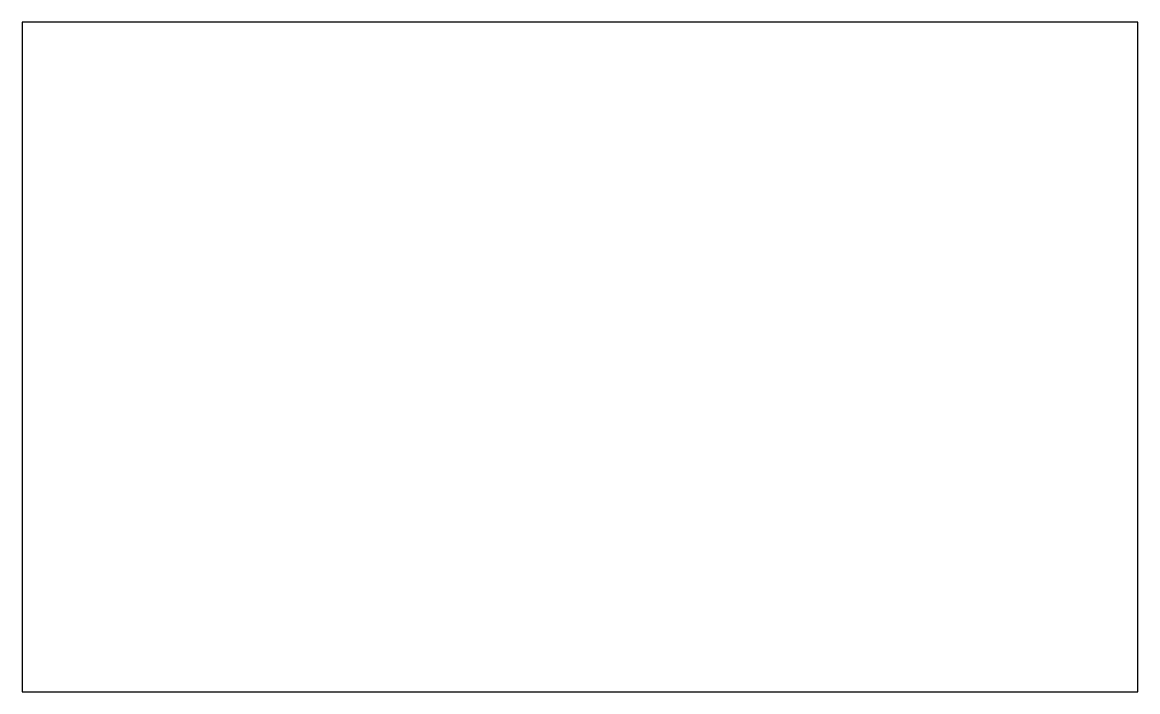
# Model space of a CAD drawing. Header units: millimetres. Extents: x -12.5 to 12.5, y -7.5 to 7.5.
import ezdxf

# ---------------------------------------------------------------- set-up
doc = ezdxf.new("R2010")
doc.units = ezdxf.units.MM

msp = doc.modelspace()

# ---------------------------------------------------------------- linework, layer by layer
msp.add_lwpolyline([(12.5, -7.5), (12.5, 7.5), (-12.5, 7.5), (-12.5, -7.5)], close=True)

doc.saveas('drawing.dxf')
